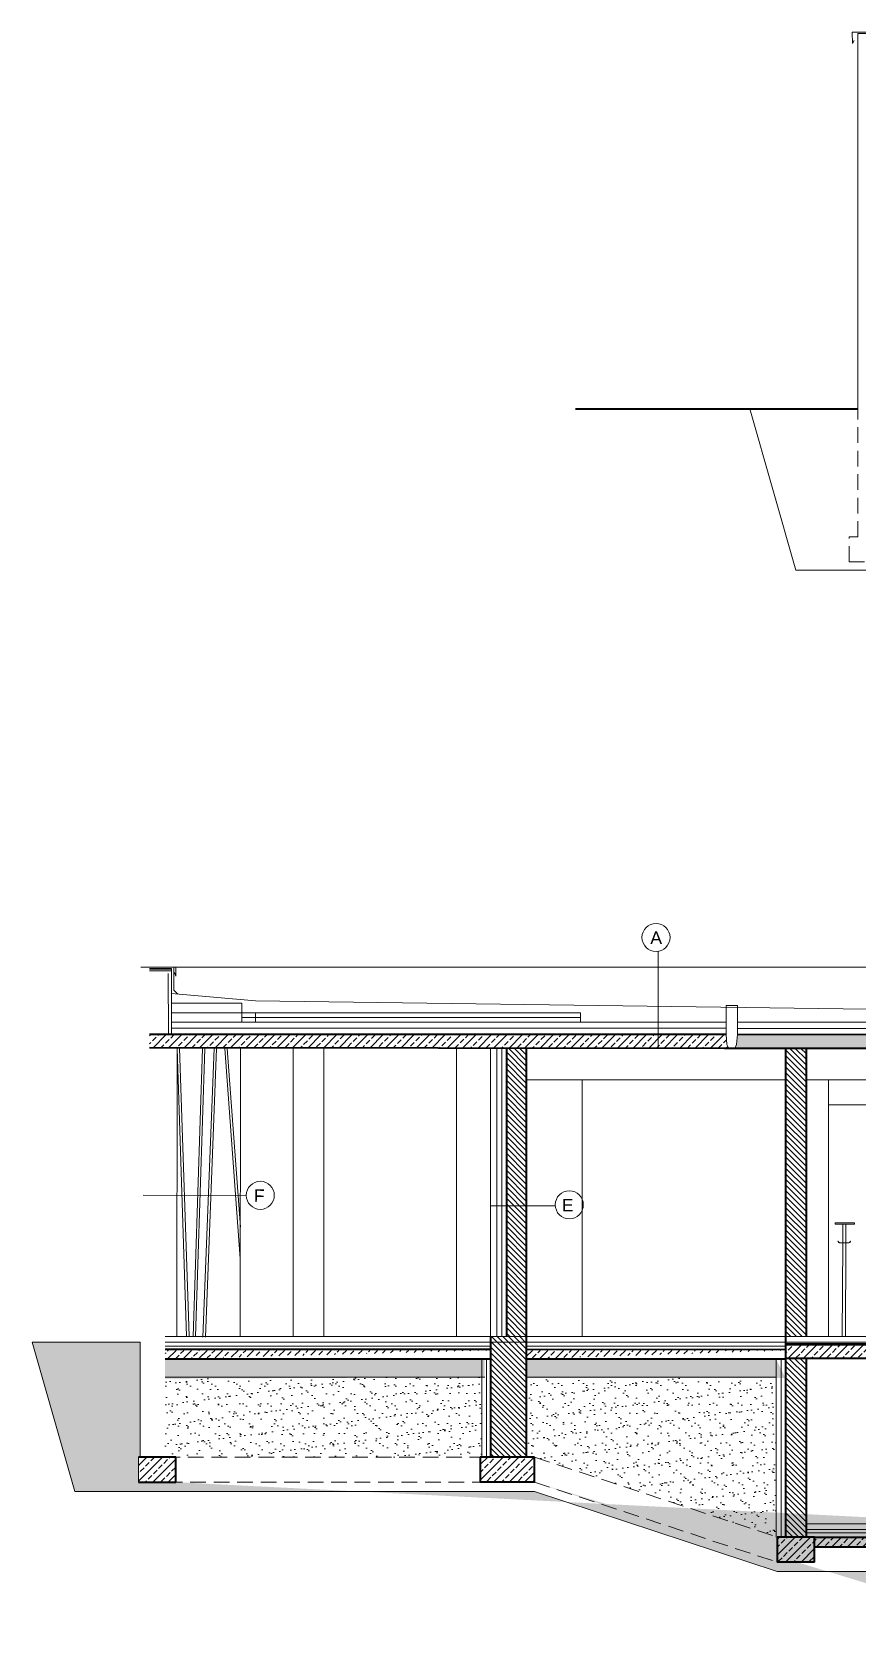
# Model space of a CAD drawing. Header units: millimetres. Extents: x -105266 to 178069, y 491 to 168574.
# Drawn here: x 77245 to 78563, y 16483 to 19054 of the extents above; entities that cross this region are included whole.
import ezdxf

# ---------------------------------------------------------------- set-up
doc = ezdxf.new("R2010")
doc.units = ezdxf.units.MM
doc.linetypes.add('HIDDENX2', pattern=[0.75, 0.5, -0.25])
for name, color, linetype, lineweight in [('A-L-W', 123, 'Continuous', 15), ('A-L-W-nad', 123, 'HIDDENX2', 15), ('A-sc murowane', 2, 'Continuous', 40), ('A-sc wykończenie', 6, 'Continuous', 18), ('A-SC-MUROWANE', 2, 'Continuous', 40), ('AVG', 123, 'Continuous', 15), ('izolacja2', 4, 'BATTING', 9), ('stolarka', 1, 'Continuous', 5)]:
    doc.layers.add(name, color=color, linetype=linetype, lineweight=lineweight)
doc.styles.get("Standard").update_dxf_attribs({"font": 'arial.ttf'})
doc.linetypes.add('BATTING', pattern='A,0.00254,-2.54,[134,ltypeshp.shx,S=2.54,R=0,X=-2.54,Y=0],-5.08,[134,ltypeshp.shx,S=2.54,R=180,X=2.54,Y=0],-2.54', length=10.16254)
pattern_1 = [(45, (15496.94985910105, -29782.5022744509), (-12.37436867076458, 12.37436867076458), []), (45, (15509.3048591015, -29782.5022744509), (-12.37436867076458, 12.37436867076458), [8.4, -3.5])]
pattern_2 = [(315, (47966.2231654466, -31016.23178930575), (4.490128060534578, 4.490128060534575), [])]
pattern_3 = [(315, (15496.94985910105, -29782.5022744509), (4.490128060534578, 4.490128060534575), [])]
pattern_4 = [(37.50000000000001, (47966.2231654466, -31016.23178930575), (-0.8000156479920228, 24.47066186646712), [0, -19.304, 0, -21.59, 0, -20.6375]), (7.499999999999999, (47966.2231654466, -31016.23178930575), (22.47616415690013, 35.84125502841771), [0, -10.414, 0, -17.399, 0, -6.6675]), (327.5, (47950.60216544633, -31016.23178930575), (39.5496185120729, 0.0718592339272881), [0, -6.35, 0, -22.86, 0, -29.845]), (317.5, (47950.60216544633, -31016.23178930575), (38.17782262361486, 11.14646616286081), [0, -3.175, 0, -14.986, 0, -17.145])]

msp = doc.modelspace()

# ---------------------------------------------------------------- hatches: boundary and pattern name
at = {"layer": 'A-sc wykończenie'}
h = msp.add_hatch(dxfattribs=at)
h.set_pattern_fill('JIS_STN_2.5', color=256, scale=7)
h.set_pattern_definition(pattern_1)
h.paths.add_polyline_path([(78357.16132563697, 17431.83413939324), (78354.34718588945, 17437.95899956784), (78353.0659410243, 17453.834388902), (77431.99683119236, 17453.89049527381), (77431.99683119236, 17432.79342019028)])
h = msp.add_hatch(dxfattribs=at)
h.set_pattern_fill('JIS_STN_2.5', color=256, scale=7)
h.set_pattern_definition(pattern_1)
h.paths.add_polyline_path([(78367.16151596997, 17431.83396446292), (78369.84662190983, 17437.95899956784), (78371.16266406533, 17453.83334743528), (80710.12577023609, 17453.75701554801), (80710.12500379393, 17431.75235689251)])
h = msp.add_hatch(dxfattribs=at)
h.set_pattern_fill('LINE', color=256, scale=2, angle=315)
h.set_pattern_definition(pattern_2)
h.paths.add_polyline_path([(78033.84865548667, 16972.0855576563), (78002.14360315418, 16972.08748895052), (78002.17163182721, 17432.21962719405), (78033.87666199515, 17431.85383208451)])
h = msp.add_hatch(dxfattribs=at)
h.set_pattern_fill('LINE', color=256, scale=2, angle=315)
h.set_pattern_definition(pattern_2)
edge = h.paths.add_edge_path()
edge.add_line((78448.05505382428, 17431.82860265631), (78480.91215211917, 17431.82860265631))
edge.add_line((78480.91215211917, 17431.82860265631), (78480.88413513284, 16971.88631473825))
edge.add_line((78480.88413513284, 16971.88631473825), (78448.02703683796, 16971.88831620867))
edge.add_line((78448.02703683749, 16971.88831620867), (78448.05505397888, 17431.83114686672))
h = msp.add_hatch(dxfattribs=at)
h.set_pattern_fill('AR-SAND', color=256, scale=0.5)
h.set_pattern_definition([(37.50000000000001, (15496.94985910105, -29782.5022744509), (-0.8000156479920228, 24.47066186646712), [0, -19.304, 0, -21.59, 0, -20.6375]), (7.499999999999999, (15496.94985910105, -29782.5022744509), (22.47616415690013, 35.84125502841771), [0, -10.414, 0, -17.399, 0, -6.6675]), (327.5, (15481.32885910124, -29782.5022744509), (39.5496185120729, 0.0718592339272881), [0, -6.35, 0, -22.86, 0, -29.845]), (317.5, (15481.32885910124, -29782.5022744509), (38.17782262361486, 11.14646616286081), [0, -3.175, 0, -14.986, 0, -17.145])])
edge = h.paths.add_edge_path()
edge.add_line((77474.20306174057, 16739.30114888976), (77414.20380242188, 16739.29961326771))
edge.add_line((77414.20380242188, 16739.29961326771), (77414.20277866088, 16779.29961326771))
edge.add_line((77414.20277866088, 16779.29961326771), (77416.97061992642, 16779.29961338808))
edge.add_line((77416.97061992642, 16779.29961338808), (77416.96591775744, 16963.02101844625))
edge.add_line((77416.96591775744, 16963.02101844625), (77244.5741560042, 16963.01822752872))
edge.add_line((77244.5741560042, 16963.01822752872), (77312.54708223995, 16724.29961326771))
edge.add_line((77312.54708223995, 16724.29961326771), (78047.16193214683, 16724.30022403324))
edge.add_line((78047.16193214683, 16724.30022403324), (78434.454756621, 16596.60627348576))
edge.add_line((78434.454756621, 16596.60627348576), (78845.75321770292, 16596.61436116387))
edge.add_line((78845.75321770292, 16596.61436116387), (78889.13611248853, 16482.87240015907))
edge.add_line((78047.16191615695, 16739.30022403324), (77474.20306174057, 16739.29961326771))
edge.add_line((78047.16191615556, 16739.30022403324), (78434.44454041189, 16611.64303670981))
edge.add_line((78434.44556511352, 16611.60627066967), (78494.44482349158, 16611.64303670981))
edge.add_line((78494.44482349158, 16611.64303670981), (78494.44482349158, 16635.64303727116))
edge.add_line((78494.44482349158, 16635.64303727116), (78720.25435563941, 16635.64303670992))
edge.add_line((78720.25435563941, 16635.64303670992), (78720.25491166832, 16611.64303670981))
edge.add_line((78720.25491166832, 16611.64303670981), (78780.25519474848, 16611.64303670981))
edge.add_line((78780.25519474848, 16611.64303670981), (78780.25519474848, 16635.64303670992))
edge.add_line((78780.25519474848, 16635.64303670992), (78912.78165366659, 16635.64303670992))
edge.add_line((78912.78165366659, 16635.64303670992), (78912.78165366659, 16509.08638796915))
edge.add_line((78912.78165366659, 16509.08638796915), (79182.76396936802, 16509.08638796915))
edge.add_line((79182.76396936802, 16509.08638796915), (79182.76396936802, 16611.64303670981))
edge.add_line((79182.76396936802, 16611.64303670981), (79182.76396936802, 16635.64303670992))
edge.add_line((79182.76396936802, 16635.64303670992), (79685.52766419174, 16635.64303670981))
edge.add_line((79685.52766419174, 16635.64303670981), (79685.52766419174, 16611.64303670981))
edge.add_line((79685.52766419174, 16611.64303670981), (79745.5279472719, 16611.64303670981))
edge.add_line((79745.5279472719, 16611.64303670981), (79745.52284714552, 16635.76909150154))
edge.add_line((79745.52284714552, 16635.76909150154), (79912.18853419619, 16635.80432378658))
edge.add_line((79912.18853419619, 16635.80432378658), (79912.19364176989, 16611.64303670981))
edge.add_line((79912.19364176989, 16611.64303670981), (79991.00118614426, 16611.64152093203))
edge.add_line((79203.83965338972, 16482.87240015907), (79240.31937974058, 16596.62031108158))
edge.add_line((79240.31937974058, 16596.62031108158), (79993.81202325616, 16596.63343639433))
edge.add_line((79993.81202325616, 16596.63343639433), (80655.16647960218, 16815.57380939048))
edge.add_line((80655.16647960218, 16815.57380939048), (81894.80703310594, 16815.57380939351))
edge.add_line((81894.80703310594, 16815.57380939351), (81939.88232551487, 16954.49705487856))
edge.add_line((78889.13611248853, 16482.87240015907), (79203.83965338972, 16482.87240015907))
edge.add_line((80655.17769786688, 16830.57472213631), (80733.98410910946, 16830.59682442487))
edge.add_line((80733.98410910946, 16830.59682442487), (80733.98270756072, 16958.4027607778))
edge.add_line((80733.98270756072, 16958.4027607778), (81815.76287633665, 16958.33686478826))
edge.add_line((81815.76287633665, 16958.33686478826), (81815.76287633665, 16954.48704849923))
edge.add_line((81815.76287633665, 16954.48704849923), (81939.91316544097, 16954.48704849934))
edge.add_line((80655.17492885534, 16830.57380939048), (79991.00118617313, 16611.64303670981))
h = msp.add_hatch(dxfattribs=at)
h.set_pattern_fill('JIS_STN_2.5', color=256, scale=7)
h.set_pattern_definition(pattern_1)
edge = h.paths.add_edge_path()
edge.add_line((77976.75489552431, 16936.85278252658), (77976.76773401322, 16949.86048722942))
edge.add_line((77976.76085978905, 16935.88747378922), (77456.9655831174, 16935.91913680651))
edge.add_line((77976.7617109471, 16949.86048878945), (77456.96649954021, 16949.66074849729))
edge.add_line((77456.96558569903, 16935.91913680657), (77456.96649953882, 16949.66074811696))
h = msp.add_hatch(dxfattribs=at)
h.set_pattern_fill('LINE', color=256, scale=2, angle=315)
h.set_pattern_definition(pattern_3)
edge = h.paths.add_edge_path()
edge.add_line((77976.75132139232, 16779.30057446129), (77976.76305087023, 16971.85731027229))
edge.add_line((77976.76305087023, 16971.85731027235), (78033.84864137154, 16971.85383293789))
edge.add_line((78033.84864137108, 16971.85383293784), (78033.83691208363, 16779.3002240326))
edge.add_line((78033.83691208363, 16779.30022403266), (77976.75132158231, 16779.30370136711))
h = msp.add_hatch(dxfattribs=at)
h.set_pattern_fill('JIS_STN_2.5', color=256, scale=7)
h.set_pattern_definition(pattern_1)
edge = h.paths.add_edge_path()
edge.add_line((78448.02659320198, 16936.82393146871), (78448.02639209451, 16949.83270645107))
edge.add_line((78448.02635150096, 16935.88639992819), (78033.84645050178, 16935.88747376774))
edge.add_line((78448.02661601426, 16949.83270763996), (78033.84729701393, 16949.78421980818))
edge.add_line((78033.84645308387, 16935.88747376768), (78033.84729701346, 16949.78421942779))
h = msp.add_hatch(dxfattribs=at)
h.set_pattern_fill('JIS_STN_2.5', color=256, scale=7)
h.set_pattern_definition(pattern_1)
h.paths.add_polyline_path([(78448.02658177279, 16936.80442318827), (78448.02699949518, 16958.82860350987), (78761.63515377855, 16958.80950025743), (78761.63381366171, 16936.80950029817)])
h = msp.add_hatch(dxfattribs=at)
h.set_pattern_fill('AR-SAND', color=256, scale=0.2)
h.set_pattern_definition([(37.50000000000001, (53780.07523839053, -40899.23176815588), (-0.3200062591968091, 9.788264746586847), [0, -7.721600000000001, 0, -8.636000000000001, 0, -8.255]), (7.499999999999999, (53780.07523839053, -40899.23176815588), (8.990465662760053, 14.33650201136709), [0, -4.1656, 0, -6.959600000000001, 0, -2.667]), (327.5, (53773.82683839061, -40899.23176815588), (15.81984740482916, 0.02874369357091524), [0, -2.54, 0, -9.144, 0, -11.938]), (317.5, (53773.82683839061, -40899.23176815588), (15.27112904944594, 4.458586465144326), [0, -1.27, 0, -5.9944, 0, -6.858000000000001])])
edge = h.paths.add_edge_path()
edge.add_line((77967.5021934418, 16906.85280456528), (77456.96685516108, 16904.67872192641))
edge.add_line((77456.96685516108, 16904.67872192647), (77456.9664338396, 16934.67872192356))
edge.add_line((77967.51376247332, 16936.85280454106), (77456.96643125797, 16934.6787219235))
edge.add_line((77967.51294841217, 16904.68196040747), (77967.51248463169, 16934.68196040741))
h = msp.add_hatch(dxfattribs=at)
h.set_pattern_fill('AR-SAND', color=256, scale=0.2)
h.set_pattern_definition([(37.50000000000001, (54245.5886913237, -40898.31073962763), (-0.3200062591968091, 9.788264746586847), [0, -7.721600000000001, 0, -8.636000000000001, 0, -8.255]), (7.499999999999999, (54245.5886913237, -40898.31073962763), (8.990465662760053, 14.33650201136709), [0, -4.1656, 0, -6.959600000000001, 0, -2.667]), (327.5, (54239.34029132378, -40898.31073962763), (15.81984740482916, 0.02874369357091524), [0, -2.54, 0, -9.144, 0, -11.938]), (317.5, (54239.34029132378, -40898.31073962763), (15.27112904944594, 4.458586465144326), [0, -1.27, 0, -5.9944, 0, -6.858000000000001])])
edge = h.paths.add_edge_path()
edge.add_line((78447.98556413707, 16905.60207776452), (78033.84607428983, 16905.60624267964))
edge.add_line((78033.84607428983, 16905.60624267958), (78033.84790175194, 16935.60673719225))
edge.add_line((78433.01655141516, 16936.83145685197), (78033.84789917032, 16935.60673719225))
edge.add_line((78433.01701530414, 16905.60236164852), (78433.01657042438, 16935.60184637445))
h = msp.add_hatch(dxfattribs=at)
h.set_pattern_fill('LINE', color=256, scale=2, angle=315)
h.set_pattern_definition(pattern_3)
edge = h.paths.add_edge_path()
edge.add_line((78448.02658231901, 16936.8332231887), (78480.87224835642, 16936.83073857083))
edge.add_line((78480.87224835642, 16936.83073857083), (78480.85493269954, 16651.64303670987))
edge.add_line((78480.85493269954, 16651.64303670981), (78448.02096038843, 16651.64303670981))
edge.add_line((78448.02096038843, 16651.64303670981), (78448.03904300062, 16935.88615411945))
h = msp.add_hatch(dxfattribs=at)
h.set_pattern_fill('AR-SAND', color=256, scale=0.5)
h.set_pattern_definition(pattern_4)
h.paths.add_polyline_path([(77962.63281896916, 16779.30113774602), (77456.96889209207, 16779.30022402963), (77456.96661644122, 16906.85387599544), (77962.63084710362, 16906.85272908636)])
h = msp.add_hatch(dxfattribs=at)
h.set_pattern_fill('AR-SAND', color=256, scale=0.5)
h.set_pattern_definition(pattern_4)
edge = h.paths.add_edge_path()
edge.add_line((78047.16191615509, 16779.30022403324), (78434.44454041189, 16651.64303670987))
edge.add_line((78047.16191615509, 16779.30022403266), (78033.83691208363, 16779.30022403266))
edge.add_line((78033.83691208363, 16779.30022403266), (78033.83494062834, 16906.82528576331))
edge.add_line((78033.8349406288, 16906.82528576331), (78433.0170152911, 16906.82528576331))
edge.add_line((78433.0170152911, 16906.82528576331), (78433.0209603074, 16651.6389139152))
h = msp.add_hatch(dxfattribs=at)
h.set_pattern_fill('JIS_STN_2.5', color=256, scale=7)
h.set_pattern_definition(pattern_1)
edge = h.paths.add_edge_path()
edge.add_line((77474.20306174057, 16739.29961326771), (77474.20306174057, 16779.29961326771))
edge.add_line((77474.20306174057, 16779.29961326771), (77414.20277866088, 16779.29961326771))
edge.add_line((77414.20277866088, 16779.29961326771), (77414.20380242141, 16739.29961326771))
edge.add_line((77414.20380242188, 16739.29961326771), (77470.93220452983, 16739.29961326771))
h = msp.add_hatch(dxfattribs=at)
h.set_pattern_fill('JIS_STN_2.5', color=256, scale=7)
h.set_pattern_definition(pattern_1)
h.paths.add_polyline_path([(78047.16192668975, 16739.30022403324), (78047.16191615509, 16779.30022403324), (77960.19318967238, 16779.30022402928), (77960.18533336995, 16739.30022402928)])
h = msp.add_hatch(dxfattribs=at)
h.set_pattern_fill('JIS_STN_2.5', color=256, scale=7)
h.set_pattern_definition(pattern_1)
edge = h.paths.add_edge_path()
edge.add_line((78494.44482349158, 16621.6146140999), (78494.44482349158, 16651.64303670975))
edge.add_line((78494.44482349158, 16651.64303670981), (78434.44454041189, 16651.64303670981))
edge.add_line((78434.44454041189, 16651.64303670981), (78434.44556417242, 16611.64303670981))
edge.add_line((78434.44556417242, 16611.64303670981), (78494.44482349158, 16611.64303670981))
h = msp.add_hatch(dxfattribs=at)
h.set_pattern_fill('JIS_STN_2.5', color=256, scale=7)
h.set_pattern_definition(pattern_1)
h.paths.add_polyline_path([(78494.44482349158, 16635.64303670992), (78494.44461606928, 16651.64303670981), (78720.25491166832, 16651.64303670981), (78720.25435563941, 16635.64303670992)])

# ---------------------------------------------------------------- linework, layer by layer
at = {"layer": 'A-L-W'}
for p, q in [((78554.98836071715, 19036.43709760724), (78554.45858644992, 19054.39982148673)), ((78554.45858644992, 19054.39982148673), (79184.99729907066, 19054.20964095177)), ((78557.45439841897, 19041.01404980378), (78554.98836071715, 19036.43709760724)), ((77418.23904485368, 17561.33857785346), (77472.0697094758, 17561.51018962794)), ((77471.00813457063, 17561.50680533476), (77470.99766635914, 17524.8663867609)), ((77474.13566974104, 17547.38190829643), (77472.15082352953, 17552.9283388388)), ((77474.13987979917, 17561.34024966002), (77474.13566974104, 17547.38190829643)), ((77470.99766635914, 17524.8663867609), (77477.48354556151, 17518.440615814)), ((77466.99345477969, 17503.88836356829), (77579.61270746189, 17503.88805456023)), ((77579.61270746189, 17503.88805456023), (77579.6108799099, 17473.88608973223)), ((77579.6108799099, 17473.88608973223), (77579.6117936859, 17488.88707214623)), ((77601.41345839361, 17488.88707214623), (77601.41254425766, 17473.88017545448))]:
    msp.add_line(p, q, dxfattribs=at)
for points in [[(77601.41345839361, 17508.08776366658), (77466.99439459686, 17519.31685809168), (77466.99439459686, 17519.31685809168)], [(78434.44556511352, 16611.60627066967), (78494.44482349158, 16611.64303670981), (78494.44482349158, 16635.64303727116), (78720.25435563941, 16635.64303670992), (78720.25491166832, 16611.64303670981), (78780.25519474848, 16611.64303670981), (78780.25519474848, 16635.64303670992), (78912.78165366659, 16635.64303670992), (78912.78165366659, 16509.08638796915), (79182.76396936802, 16509.08638796915), (79182.76396936802, 16611.64303670981), (79182.76396936802, 16635.64303670992), (79685.52766419174, 16635.64303670981), (79685.52766419174, 16611.64303670981), (79745.5279472719, 16611.64303670981), (79745.52284714552, 16635.76909150154), (79912.18853419619, 16635.80432378658), (79912.19364176989, 16611.64303670981), (79991.00118614426, 16611.64152093203)]]:
    msp.add_lwpolyline(points, dxfattribs=at)
at = {"layer": 'A-L-W-nad', "linetype": 'HIDDENX2', "ltscale": 50}
for p, q in [((78563.37550660288, 18248.70951135963), (78563.41748610065, 18453.22824651125)), ((78549.3750622307, 18208.70928083983), (78549.37418410294, 18248.7092808304)), ((78549.37438534499, 18248.70928083413), (78563.37550660288, 18248.70951135963)), ((78549.3750622307, 18208.70928083983), (78609.37499513217, 18208.71026872628)), ((77968.35273590144, 16779.30022402963), (77456.96889209207, 16779.30022402963)), ((78047.16191615509, 16779.30022403324), (78434.44454041189, 16651.64303670981)), ((78047.16191615695, 16739.30022403324), (77474.20306174057, 16739.29961326771)), ((78047.16191615556, 16739.30022403324), (78434.44454041189, 16611.64303670981))]:
    msp.add_line(p, q, dxfattribs=at)
at = {"layer": 'A-sc murowane', "linetype": 'Continuous', "ltscale": 50}
msp.add_line((78112.63740044991, 18453.21820591606), (78563.41310197041, 18453.22353946447), dxfattribs=at)
at = {"layer": 'A-sc wykończenie'}
for p, q in [((78244.69197476441, 17431.83172607172), (78244.69197476441, 17586.89348858705)), ((77421.98249808718, 17197.3060878226), (77586.50181336627, 17197.28875599097)), ((78080.1630365422, 17180.58078397898), (77976.77576554213, 17180.58746700647)), ((78558.38694010321, 17153.19752252841), (78527.27989114933, 17153.20814799663)), ((78558.3862569483, 17151.19752264506), (78527.27920799442, 17151.20814811328)), ((78539.38740130533, 17151.20401222684), (78539.26982893162, 17121.7040506659)), ((78544.38743420895, 17151.20230432804), (78544.26986183524, 17121.70234276709)), ((78548.78508215696, 17121.70080046944), (78534.75592849609, 17121.70559251279)), ((78549.19267139463, 17121.20066121692), (78534.7750247798, 17121.20558596071)), ((78539.26783617931, 17121.20405131736), (78538.67276802631, 16971.89612212294)), ((78544.26786908293, 17121.20234341867), (78543.67272831612, 16971.8761947343))]:
    msp.add_line(p, q, dxfattribs=at)
msp.add_circle((78241.05248029176, 17609.02052943449), 22.42435855667246, dxfattribs=at)
for centre, radius, start, end in [((78531.90772084631, 17124.04477059696), 0.2528120265525919, 353.5132131138571, 190.6205279580201), ((78534.56250088075, 17124.1029532706), 2.905151282467157, 182.0668705314482, 274.1951720931653), ((78534.56250088075, 17124.1029532706), 2.405151282469991, 182.0668705314482, 274.6128355362459), ((78548.98014749559, 17124.09802852682), 2.405151282469991, 265.3480225598937, 357.8939875715482), ((78548.98014749559, 17124.09802852682), 2.905151282467158, 274.1951720931653, 357.8939875715482), ((78551.63488716279, 17124.03803224076), 0.252812026552592, 349.3403301499939, 186.4476449874167)]:
    msp.add_arc(centre, radius, start, end, dxfattribs=at)
at = {"layer": 'A-SC-MUROWANE'}
for p, q in [((78353.04118778622, 17453.83439040981), (77431.99683119236, 17453.89049527381)), ((80710.12577023609, 17453.75701554801), (78371.16266406533, 17453.83334743528)), ((78354.16132562021, 17431.83432213642), (77431.99554607664, 17432.79342152685)), ((78002.17160966266, 17431.85576337873), (78002.14358903859, 16971.85576423217)), ((78033.87666199515, 17431.85383208451), (78033.84864137108, 16971.85383293795)), ((80709.740824077, 17431.75237027387), (78350.5139944653, 17431.83454431145)), ((78448.05505382428, 17431.82860265631), (78448.02703320021, 16971.82860350976)), ((78480.91215211917, 17431.82660118589), (78480.8841314951, 16971.82660203933)), ((77976.76170858993, 16950.88747376535), (77456.96649683332, 16950.91913677874)), ((77976.76305087023, 16971.85731027235), (77976.75132139232, 16779.30057446129)), ((78033.84864137108, 16971.85383293795), (78033.83691208363, 16779.30022403266)), ((78448.02663587053, 16950.87961821846), (78033.84736421816, 16950.88747376535)), ((78448.02703320021, 16971.82860350976), (78448.02096030508, 16651.63862941711)), ((78761.63547785692, 16958.80950023531), (78448.02824651422, 16958.83322312572)), ((77976.760794874, 16935.88747379318), (77456.9655831174, 16935.91913680657)), ((78448.0263514963, 16935.88615415996), (78033.84645050224, 16935.88747376768)), ((78761.63381366171, 16936.80950029817), (78448.02658231901, 16936.8332231887)), ((78480.87650578814, 16936.83073824871), (78480.85493269954, 16651.64303670981)), ((77474.20306174057, 16779.29961326771), (77414.20277866088, 16779.29961326771)), ((77474.20306174057, 16739.29961326771), (77474.20306174057, 16779.29961326771)), ((77960.19318967238, 16779.30022402928), (77960.18533336995, 16739.30022402928)), ((78047.16191615509, 16779.30022403324), (77960.19318967238, 16779.30022402928)), ((78047.16191615509, 16739.30022403324), (78047.16191615509, 16779.30022403324)), ((77414.20380242188, 16739.29961326771), (77474.20306174057, 16739.29961326771)), ((78047.16191615509, 16739.30022403324), (77960.18533336995, 16739.30022402928)), ((78494.44482349158, 16651.64303670981), (78434.44454041189, 16651.64303670981)), ((78434.44454041189, 16651.64303670981), (78434.44556511352, 16611.60627066967)), ((78494.44482349158, 16611.64303670981), (78494.44482349158, 16651.64303670981)), ((78494.44482349158, 16611.64303670981), (78434.44454041189, 16611.64303670981))]:
    msp.add_line(p, q, dxfattribs=at)
msp.add_lwpolyline([(78494.44482349158, 16635.64303670992), (78494.44461606928, 16651.64303670981), (78720.25491166832, 16651.64303670981), (78720.25435563941, 16635.64303670992), (78494.44482349158, 16635.64303670992)], dxfattribs=at)
at = {"layer": 'AVG', "linetype": 'Continuous', "ltscale": 50}
for p, q in [((78464.35016704183, 18195.70788092079), (78391.02571495222, 18453.22087269026)), ((78464.35016704183, 18195.70788092079), (79165.28006891879, 18195.71942158585)), ((77466.99684020337, 17559.46510589443), (77466.99040905964, 17453.88836366107)), ((78353.0659410243, 17453.834388902), (78353.06876960695, 17500.26976075029)), ((78353.06876960695, 17500.26976075029), (78371.35057203723, 17500.26972471835)), ((78371.05104084472, 17453.83335423755), (78371.35057203723, 17500.26972471835)), ((78354.34718588945, 17437.95899956784), (78353.04118778622, 17453.83439040981)), ((78357.16132563697, 17431.83413939324), (78354.34718588945, 17437.95899956784)), ((78367.16132561835, 17431.83353024925), (78369.84662190983, 17437.95899956784)), ((77475.91175880861, 17431.88782018161), (77475.88373825299, 16971.88894088723)), ((77577.0618924724, 17431.88165868196), (77577.03387184879, 16971.8816595354)), ((77661.61905722525, 17431.87650793296), (77661.59103734205, 16971.88866132818)), ((77710.28689435656, 17431.87354336091), (77710.2588746489, 16971.88858806476)), ((77922.41441171216, 17431.86062174052), (77922.38639277239, 16971.88826873346)), ((77976.79107149383, 17431.85730941891), (77976.76305087023, 16971.85731027235)), ((77987.05757445582, 17431.85668404103), (77987.02955383221, 16971.85668489448)), ((78123.12998933876, 17381.84839517885), (78123.105016845, 16971.88796657679)), ((78516.71632279149, 17381.82442010363), (78516.69135172265, 16971.88737408194)), ((78737.78068797356, 17341.81095402635), (78516.71388621554, 17341.82442017779)), ((78448.02686359752, 16962.88639992691), (77457.03384873709, 16962.88896926335)), ((78761.63519211831, 16971.88558683818), (77457.03387207138, 16971.88896926324)), ((78761.63578043757, 16962.80950022378), (78448.02854909487, 16962.83322311431)), ((77962.64241432324, 16936.82307306147), (77962.63281896916, 16779.30113774602)), ((78433.01635041992, 16934.78781065898), (78433.0209603074, 16651.6389139152)), ((77967.51193504148, 16906.85280454491), (77456.96661644122, 16906.85387599544)), ((78433.01701519564, 16906.83145686024), (78033.84644466937, 16906.82528594107)), ((78737.74757377543, 16672.83443156857), (78480.85567260133, 16672.83051525353)), ((78737.7477109802, 16663.83443156962), (78480.8558098061, 16663.8305152547))]:
    msp.add_line(p, q, dxfattribs=at)
at = {"layer": 'AVG'}
for p, q in [((77466.9974920854, 17559.46510589024), (77431.99962325087, 17559.46522629802)), ((77466.99748209836, 17558.34010589024), (77431.9996193803, 17558.34022629802)), ((77472.0697094758, 17561.51018962794), (80657.1298051064, 17561.31617360463)), ((77579.6117936859, 17488.88707214623), (78120.23941661483, 17488.88707214623)), ((77601.41345839361, 17508.08776366658), (78639.39739304753, 17493.72682398226)), ((78120.23941661483, 17488.90844217193), (78120.23849925185, 17473.84857148287)), ((78353.06863387134, 17473.83438877499), (77466.99162734738, 17473.88836362393)), ((80671.80957844826, 17473.69314406236), (78371.33172694054, 17473.83327628969)), ((78369.84662190983, 17437.95899956784), (78371.16266406533, 17453.83334743528)), ((77475.91175880861, 17431.88782018161), (77491.27878710693, 16972.24788611737)), ((77479.90952518322, 17432.02147651656), (77495.27655348154, 16972.38154245244)), ((77501.44814958629, 16971.8888541109), (77516.38619713085, 17431.88535470545)), ((77505.44604209736, 16971.75902549626), (77520.3840896424, 17431.7555260908)), ((77517.36882477552, 16971.05442904349), (77535.09715529224, 17431.88421493868)), ((77521.36586810574, 16970.90066097683), (77539.094198622, 17431.73044687201)), ((77552.17833213713, 17431.58687430766), (77577.04146806496, 17096.58478873217)), ((77556.16736086151, 17431.88293145975), (77577.33553920286, 17146.66613849794)), ((78448.05200810423, 17381.8286027491), (78033.8736162751, 17381.85383217718)), ((78737.7831245495, 17381.81095395208), (78480.90910639912, 17381.82660127868)), ((78527.27920799442, 17151.20814811328), (78527.27989114933, 17153.20814799663)), ((78558.3862569483, 17151.19752264506), (78558.38694010321, 17153.19752252841))]:
    msp.add_line(p, q, dxfattribs=at)
at = {"layer": 'AVG', "linetype": 'Continuous', "ltscale": 50}
msp.add_lwpolyline([(77474.20306174057, 16739.30114888976), (77414.20380242188, 16739.29961326771), (77414.20277866088, 16779.29961326771), (77416.97061992642, 16779.29961338808), (77416.96591775744, 16963.02101844625), (77244.5741560042, 16963.01822752872), (77312.54708223995, 16724.29961326771), (78047.16193214683, 16724.30022403324), (78434.454756621, 16596.60627348576), (78845.75321770292, 16596.61436116387), (78889.13611248853, 16482.87240015907)], dxfattribs=at)
at = {"layer": 'izolacja2', "linetype": 'BATTING', "ltscale": 0.25}
msp.add_line((77466.99745882042, 17555.71789508028), (77431.99966503838, 17555.71820576809), dxfattribs=at)
at = {"layer": 'izolacja2', "linetype": 'BATTING', "ltscale": 0.5}
msp.add_line((77462.24891632768, 17453.88936146552), (77461.9974392091, 17551.46482262196), dxfattribs=at)
at = {"layer": 'izolacja2', "ltscale": 1.3}
msp.add_line((77466.99254106377, 17488.88836359611), (77579.61179334689, 17488.88150346192), dxfattribs=at)
at = {"layer": 'izolacja2'}
for p, q in [((77466.99105244661, 17464.45051399973), (78353.0665844299, 17464.39684824861)), ((78371.33172694054, 17463.50458213297), (80671.80894928212, 17463.36444994394))]:
    msp.add_line(p, q, dxfattribs=at)
at = {"layer": 'izolacja2', "ltscale": 0.75}
for p, q in [((77579.61133679813, 17481.38658093923), (78120.23895793334, 17481.37850682746)), ((78440.99018392545, 16651.64303670981), (78440.98557409989, 16935.88643884397))]:
    msp.add_line(p, q, dxfattribs=at)
at = {"layer": 'izolacja2', "ltscale": 0.8}
msp.add_line((77994.78286308209, 17431.8562134598), (77994.78167052679, 16971.88757505064), dxfattribs=at)
at = {"layer": 'izolacja2', "linetype": 'BATTING', "ltscale": 0.6}
for p, q in [((77456.96638184712, 16956.59060642176), (77976.76221196326, 16956.6350202121)), ((78033.82909262898, 16956.56794557796), (78447.97291204166, 16956.60267258942))]:
    msp.add_line(p, q, dxfattribs=at)
at = {"layer": 'izolacja2', "ltscale": 0.2}
msp.add_line((78448.02854909487, 16960.53633716301), (78761.6418862247, 16960.52214873472), dxfattribs=at)
at = {"layer": 'izolacja2', "ltscale": 0.7}
msp.add_line((77970.06105008787, 16935.88747379318), (77970.06109487145, 16779.29984217678), dxfattribs=at)
at = {"layer": 'izolacja2', "ltscale": 0.6}
msp.add_line((78480.85550696515, 16658.16628395073), (78737.75422737813, 16658.17020036961), dxfattribs=at)
at = {"layer": 'izolacja2'}
msp.add_lwpolyline([(78357.16124597164, 17431.83431278152), (78354.34718588945, 17437.95899956784)], dxfattribs=at)
at = {"layer": 'stolarka', "linetype": 'Continuous', "ltscale": 50}
for p, q in [((79130.25346166147, 19052.34931232716), (78563.40825008154, 19052.35757223639)), ((78563.4082500834, 19052.35757223639), (78563.41310197041, 18453.22353946447))]:
    msp.add_line(p, q, dxfattribs=at)
for centre, radius in [((77608.92617182313, 17197.28663913842), 22.42435855667246), ((78102.53268160364, 17182.14629874827), 22.42435855667247)]:
    msp.add_circle(centre, radius, dxfattribs=at)

# ---------------------------------------------------------------- texts
at = {"layer": 'stolarka', "linetype": 'Continuous', "ltscale": 50, "char_height": 20}
for s, insert, attachment_point, rotation in [('A', (78231.84342791904, 17618.69113630365), 1, 0.4888016115519233), ('F', (77615.73358481303, 17206.64308627538), 3, 359.5022995463717), ('E', (78109.33978128685, 17191.50297382817), 3, 359.50421811242944)]:
    msp.add_mtext_dynamic_manual_height_columns(s, width=21.24681209772825, gutter_width=12.5, heights=[0], dxfattribs=dict(at, insert=insert, attachment_point=attachment_point, rotation=rotation))

doc.saveas('drawing.dxf')
